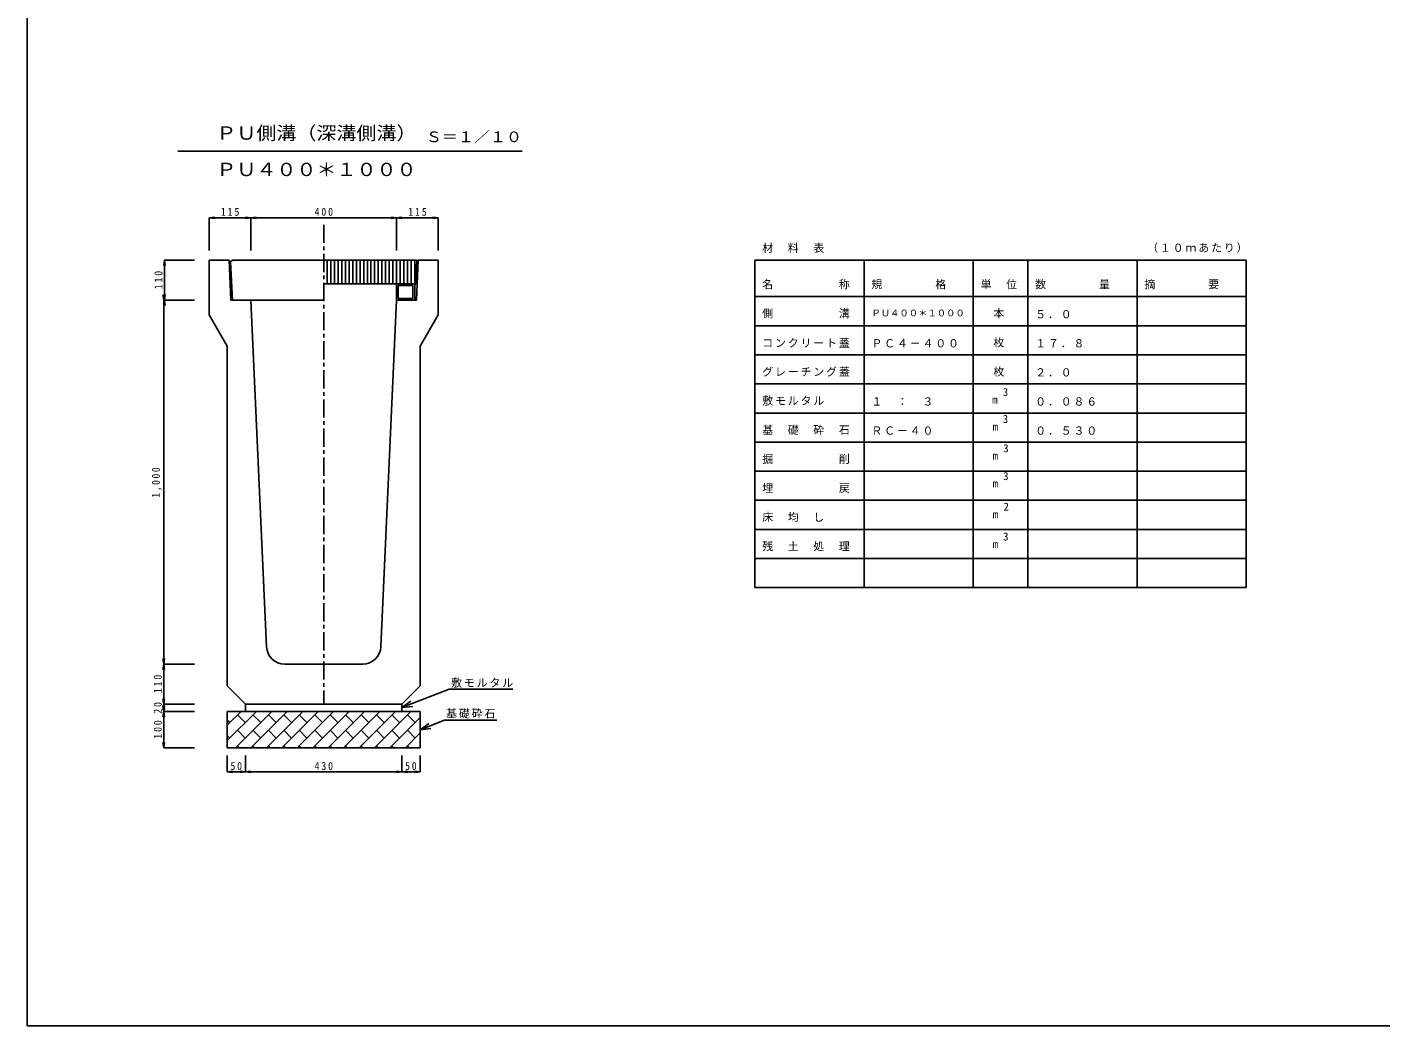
# Model space of a CAD drawing. Units: millimetres, scale not verified. Extents: x -4010 to 3990, y -2662 to 2838.
# Drawn here: x -4010 to -290, y -2662 to 83 of the extents above; entities that cross this region are included whole.
import ezdxf
from ezdxf.enums import TextEntityAlignment as Align

# ---------------------------------------------------------------- set-up
doc = ezdxf.new("R2010")
doc.units = ezdxf.units.MM
doc.header["$LTSCALE"] = 10
doc.linetypes.add('CHAIN1', pattern=[8, 5, -1, 1, -1])
doc.layers.add('0-0', color=7, linetype='Continuous')
doc.styles.add('ＭＳ ゴシック', font='')
doc.styles.get('ＭＳ ゴシック').set_extended_font_data('MS Gothic')

msp = doc.modelspace()

# ---------------------------------------------------------------- linework, layer by layer
at = {"layer": '0-0', "color": 2}
for p, q in [((-4010.17, 2838.48), (-4010.17, -2661.53)), ((-4010.17, -2661.53), (3989.83, -2661.53))]:
    msp.add_line(p, q, dxfattribs=at)
at = {"layer": '0-0'}
for p, q in [((-3596.27, -257.12), (-2650.19, -257.12)), ((-3510.17, -440.44), (-3495.3, -438.48)), ((-3510.17, -440.44), (-3395.17, -440.44)), ((-3510.17, -530.71), (-3510.17, -440.44)), ((-3510.17, -440.44), (-3495.3, -442.4)), ((-3395.17, -440.44), (-3410.04, -438.48)), ((-3395.17, -440.44), (-3410.04, -442.4)), ((-3395.17, -440.44), (-3380.3, -438.48)), ((-3395.17, -530.71), (-3395.17, -440.44)), ((-3395.17, -440.44), (-2995.17, -440.44)), ((-3395.17, -440.44), (-3380.3, -442.4)), ((-2995.17, -440.44), (-3010.04, -438.48)), ((-2995.17, -440.44), (-3010.04, -442.4)), ((-2995.17, -440.44), (-2980.3, -438.48)), ((-2995.17, -530.71), (-2995.17, -440.44)), ((-2995.17, -440.44), (-2880.17, -440.44)), ((-2995.17, -440.44), (-2980.3, -442.4)), ((-2880.17, -440.44), (-2895.04, -438.48)), ((-2880.17, -440.44), (-2895.04, -442.4)), ((-2880.17, -530.71), (-2880.17, -440.44)), ((-3632.8, -557.12), (-3634.76, -571.99)), ((-3632.8, -557.12), (-3632.8, -667.12)), ((-3550.42, -557.12), (-3632.8, -557.12)), ((-3632.8, -557.12), (-3630.84, -571.99)), ((-3455.17, -557.12), (-3510.17, -557.12)), ((-3446.17, -557.12), (-3450.95, -562.12)), ((-3185.17, -557.12), (-3185.17, -622.12)), ((-3175.17, -557.12), (-3175.17, -622.12)), ((-3165.17, -557.12), (-3165.17, -622.12)), ((-3155.17, -557.12), (-3155.17, -622.12)), ((-3145.17, -557.12), (-3145.17, -622.12)), ((-3135.17, -557.12), (-3135.17, -622.12)), ((-3125.17, -557.12), (-3125.17, -622.12)), ((-3115.17, -557.12), (-3115.17, -622.12)), ((-3105.17, -557.12), (-3105.17, -622.12)), ((-3095.17, -557.12), (-3095.17, -622.12)), ((-3085.17, -557.12), (-3085.17, -622.12)), ((-3075.17, -557.12), (-3075.17, -622.12)), ((-3065.17, -557.12), (-3065.17, -622.12)), ((-3055.17, -557.12), (-3055.17, -622.12)), ((-3045.17, -557.12), (-3045.17, -622.12)), ((-3035.17, -557.12), (-3035.17, -622.12)), ((-3025.17, -557.12), (-3025.17, -622.12)), ((-3015.17, -557.12), (-3015.17, -622.12)), ((-3005.17, -557.12), (-3005.17, -622.12)), ((-2995.17, -557.12), (-2995.17, -622.12)), ((-2985.17, -557.12), (-2985.17, -622.12)), ((-2975.17, -557.12), (-2975.17, -622.12)), ((-2965.17, -557.12), (-2965.17, -622.12)), ((-2955.17, -557.12), (-2955.17, -622.12)), ((-2945.17, -557.12), (-2945.17, -622.12)), ((-2935.17, -557.12), (-2880.17, -557.12)), ((-2880.17, -557.12), (-2880.17, -707.12)), ((-2010.17, -557.12), (-660.17, -557.12)), ((-2010.17, -557.12), (-2010.17, -1457.12)), ((-1710.17, -557.12), (-1710.17, -1457.12)), ((-1410.17, -557.12), (-1410.17, -1457.12)), ((-1260.17, -557.12), (-1260.17, -1457.12)), ((-960.17, -557.12), (-960.17, -1457.12)), ((-660.17, -557.12), (-660.17, -1457.12)), ((-3446.17, -667.12), (-3450.95, -562.12)), ((-3195.17, -622.12), (-2942.13, -622.12)), ((-2995.17, -667.12), (-2995.17, -622.12)), ((-2990.17, -627.12), (-2950.17, -627.12)), ((-2990.17, -662.12), (-2990.17, -627.12)), ((-2950.17, -662.12), (-2950.17, -627.12)), ((-2945.17, -667.12), (-2945.17, -622.12)), ((-3634.76, -667.12), (-3636.71, -652.25)), ((-3632.8, -667.12), (-3634.76, -652.25)), ((-3632.8, -667.12), (-3634.76, -652.25)), ((-3634.76, -667.12), (-3632.8, -652.25)), ((-3632.8, -667.12), (-3634.76, -681.99)), ((-3634.76, -667.12), (-3634.76, -1667.12)), ((-3550.42, -667.12), (-3634.76, -667.12)), ((-3632.8, -667.12), (-3630.84, -652.25)), ((-3632.8, -667.12), (-3630.84, -652.25)), ((-3632.8, -667.12), (-3630.84, -681.99)), ((-3195.17, -667.12), (-3446.17, -667.12)), ((-3395.17, -667.12), (-3352.32, -1619.37)), ((-3038.02, -1619.37), (-2995.17, -667.12)), ((-2950.17, -662.12), (-2990.17, -662.12)), ((-2010.17, -657.12), (-660.17, -657.12)), ((-2880.17, -707.12), (-2930.17, -793.72)), ((-2010.17, -737.12), (-660.17, -737.12)), ((-3460.17, -793.72), (-3460.17, -1727.12)), ((-2930.17, -793.72), (-2930.17, -1727.12)), ((-2010.17, -817.12), (-660.17, -817.12)), ((-2010.17, -897.12), (-660.17, -897.12)), ((-2010.17, -977.12), (-660.17, -977.12)), ((-2010.17, -1057.12), (-660.17, -1057.12)), ((-2010.17, -1137.12), (-660.17, -1137.12)), ((-2010.17, -1217.12), (-660.17, -1217.12)), ((-2010.17, -1297.12), (-660.17, -1297.12)), ((-2010.17, -1377.12), (-660.17, -1377.12)), ((-2010.17, -1457.12), (-660.17, -1457.12)), ((-1915.17, -1457.12), (-905.17, -1457.12)), ((-3634.76, -1667.12), (-3636.71, -1652.25)), ((-3634.76, -1667.12), (-3636.71, -1681.99)), ((-3634.76, -1667.12), (-3632.8, -1652.25)), ((-3550.42, -1667.12), (-3634.76, -1667.12)), ((-3634.76, -1667.12), (-3632.8, -1681.99)), ((-3634.76, -1667.12), (-3634.76, -1777.12)), ((-3087.97, -1667.12), (-3302.37, -1667.12)), ((-3460.17, -1727.12), (-3410.17, -1777.12)), ((-2930.17, -1727.12), (-2980.17, -1777.12)), ((-2980.17, -1786.79), (-2850.27, -1735.87)), ((-2850.27, -1735.87), (-2675.09, -1735.87)), ((-3634.76, -1777.12), (-3636.71, -1762.25)), ((-3634.76, -1777.12), (-3636.71, -1791.99)), ((-3634.76, -1797.12), (-3636.71, -1782.25)), ((-3634.76, -1777.12), (-3632.8, -1762.25)), ((-3550.42, -1777.12), (-3634.76, -1777.12)), ((-3634.76, -1777.12), (-3632.8, -1791.99)), ((-3634.76, -1777.12), (-3634.76, -1797.12)), ((-3634.76, -1797.12), (-3632.8, -1782.25)), ((-2980.17, -1777.12), (-3410.17, -1777.12)), ((-3410.17, -1777.12), (-3410.17, -1797.12)), ((-2980.17, -1786.79), (-2956.03, -1768.98)), ((-2980.17, -1777.12), (-2980.17, -1797.12)), ((-2980.17, -1786.79), (-2950.36, -1783.44)), ((-3634.76, -1797.12), (-3636.71, -1811.99)), ((-3550.42, -1797.12), (-3634.76, -1797.12)), ((-3634.76, -1797.12), (-3632.8, -1811.99)), ((-3634.76, -1797.12), (-3634.76, -1897.12)), ((-3460.17, -1797.12), (-3460.17, -1897.12)), ((-2930.17, -1797.12), (-3460.17, -1797.12)), ((-3460.17, -1877.38), (-3379.91, -1797.12)), ((-3460.17, -1834.96), (-3422.34, -1797.12)), ((-3453.17, -1827.95), (-3460.17, -1820.95)), ((-3437.48, -1897.12), (-3337.48, -1797.12)), ((-3410.74, -1827.95), (-3431.96, -1806.74)), ((-3395.06, -1897.12), (-3295.06, -1797.12)), ((-3368.32, -1827.95), (-3389.53, -1806.74)), ((-3352.63, -1897.12), (-3252.63, -1797.12)), ((-3325.89, -1827.95), (-3347.1, -1806.74)), ((-3310.2, -1897.12), (-3210.2, -1797.12)), ((-3283.46, -1827.95), (-3304.68, -1806.74)), ((-3267.78, -1897.12), (-3167.78, -1797.12)), ((-3241.04, -1827.95), (-3262.25, -1806.74)), ((-3225.35, -1897.12), (-3125.35, -1797.12)), ((-3198.61, -1827.95), (-3219.82, -1806.74)), ((-3182.93, -1897.12), (-3082.93, -1797.12)), ((-3156.19, -1827.95), (-3177.4, -1806.74)), ((-3140.5, -1897.12), (-3040.5, -1797.12)), ((-3113.76, -1827.95), (-3134.97, -1806.74)), ((-3098.07, -1897.12), (-2998.07, -1797.12)), ((-3071.33, -1827.95), (-3092.55, -1806.74)), ((-3055.65, -1897.12), (-2955.65, -1797.12)), ((-3028.91, -1827.95), (-3050.12, -1806.74)), ((-3013.22, -1897.12), (-2930.17, -1814.07)), ((-2986.48, -1827.95), (-3007.69, -1806.74)), ((-2944.05, -1827.95), (-2965.27, -1806.74)), ((-2930.17, -1797.12), (-2930.17, -1897.12)), ((-2930.17, -1847.76), (-2862.86, -1821.46)), ((-2862.86, -1821.46), (-2719.83, -1821.46)), ((-3410.74, -1870.38), (-3431.96, -1849.16)), ((-3368.32, -1870.38), (-3389.53, -1849.17)), ((-3325.89, -1870.38), (-3347.1, -1849.17)), ((-3283.46, -1870.38), (-3304.68, -1849.17)), ((-3241.04, -1870.38), (-3262.25, -1849.17)), ((-3198.61, -1870.38), (-3219.82, -1849.17)), ((-3156.18, -1870.38), (-3177.4, -1849.17)), ((-3113.76, -1870.38), (-3134.97, -1849.17)), ((-3071.33, -1870.38), (-3092.54, -1849.17)), ((-3028.91, -1870.38), (-3050.12, -1849.17)), ((-2986.48, -1870.38), (-3007.69, -1849.17)), ((-2970.79, -1897.12), (-2930.17, -1856.5)), ((-2944.05, -1870.38), (-2965.27, -1849.17)), ((-2930.17, -1847.76), (-2906.01, -1829.98)), ((-2930.17, -1847.76), (-2900.36, -1844.44)), ((-3634.76, -1897.12), (-3636.71, -1882.25)), ((-3634.76, -1897.12), (-3632.8, -1882.25)), ((-3550.42, -1897.12), (-3634.76, -1897.12)), ((-3453.17, -1870.38), (-3460.17, -1863.37)), ((-2930.17, -1897.12), (-3460.17, -1897.12)), ((-3426.43, -1897.12), (-3431.96, -1891.59)), ((-3384, -1897.12), (-3389.53, -1891.59)), ((-3341.58, -1897.12), (-3347.1, -1891.59)), ((-3299.15, -1897.12), (-3304.68, -1891.59)), ((-3256.72, -1897.12), (-3262.25, -1891.59)), ((-3214.3, -1897.12), (-3219.82, -1891.59)), ((-3171.87, -1897.12), (-3177.4, -1891.59)), ((-3129.44, -1897.12), (-3134.97, -1891.59)), ((-3087.02, -1897.12), (-3092.55, -1891.59)), ((-3044.59, -1897.12), (-3050.12, -1891.59)), ((-3002.17, -1897.12), (-3007.69, -1891.59)), ((-2959.74, -1897.12), (-2965.27, -1891.59)), ((-3460.17, -1918.29), (-3460.17, -1963.48)), ((-3410.17, -1918.29), (-3410.17, -1963.48)), ((-2980.17, -1918.29), (-2980.17, -1963.48)), ((-2930.17, -1918.29), (-2930.17, -1963.48)), ((-3460.17, -1963.48), (-3445.3, -1961.52)), ((-3460.17, -1963.48), (-3410.17, -1963.48)), ((-3460.17, -1963.48), (-3445.3, -1965.43)), ((-3410.17, -1963.48), (-3425.04, -1961.52)), ((-3410.17, -1963.48), (-3425.04, -1965.43)), ((-3410.17, -1963.48), (-3395.3, -1961.52)), ((-3410.17, -1963.48), (-2980.17, -1963.48)), ((-3410.17, -1963.48), (-3395.3, -1965.43)), ((-2980.17, -1963.48), (-2995.04, -1961.52)), ((-2980.17, -1963.48), (-2995.04, -1965.43)), ((-2980.17, -1963.48), (-2965.3, -1961.52)), ((-2980.17, -1963.48), (-2930.17, -1963.48)), ((-2980.17, -1963.48), (-2965.3, -1965.43)), ((-2930.17, -1963.48), (-2945.04, -1961.52)), ((-2930.17, -1963.48), (-2945.04, -1965.43))]:
    msp.add_line(p, q, dxfattribs=at)
at = {"layer": '0-0', "linetype": 'CHAIN1'}
msp.add_line((-3195.17, -459.65), (-3195.17, -1777.12), dxfattribs=at)
at = {"layer": '0-0'}
for points in [[(-3510.17, -557.12), (-3510.17, -707.12), (-3460.17, -793.72)], [(-3455.17, -557.12), (-3450.17, -667.12), (-3395.17, -667.12)], [(-3446.17, -557.12), (-2939.17, -557.12), (-2942.13, -622.12)], [(-2935.17, -557.12), (-2940.17, -667.12), (-2995.17, -667.12)]]:
    msp.add_lwpolyline(points, dxfattribs=at)
for centre, start, end in [((-3302.37, -1617.12), 182.57654, 270), ((-3087.97, -1617.12), 270, 357.42346)]:
    msp.add_arc(centre, 50, start, end, dxfattribs=at)

# ---------------------------------------------------------------- texts
at = {"layer": '0-0', "color": 3, "style": 'ＭＳ ゴシック', "width": 1.1}
for s, p in [('ＰＵ側溝（深溝側溝）', (-3490.17, -237.12)), ('ＰＵ４００＊１０００', (-3490.17, -337.12))]:
    msp.add_text(s, height=36.66, dxfattribs=at).set_placement(p, align=Align.BOTTOM_LEFT)
at = {"layer": '0-0', "style": 'ＭＳ ゴシック', "width": 1.1}
msp.add_text('Ｓ＝１／１０', height=29.33, dxfattribs=at).set_placement((-2914.35, -241.63), align=Align.BOTTOM_LEFT)
at = {"layer": '0-0', "color": 4, "style": 'ＭＳ ゴシック'}
msp.add_text('ＰＵ４００＊１０００', height=18.33, dxfattribs=at).set_placement((-1690.17, -717.12), align=Align.BOTTOM_LEFT)
at = {"layer": '0-0', "style": 'ＭＳ ゴシック'}
for s, p in [('3', (-1329.31, -937.12)), ('m', (-1358.31, -958.12)), ('3', (-1329.31, -1011.12)), ('m', (-1357.31, -1032.12)), ('3', (-1328.01, -1091.62)), ('m', (-1357.31, -1112.12)), ('3', (-1328.31, -1168.02)), ('m', (-1357.31, -1188.12)), ('2', (-1327.31, -1252.12)), ('m', (-1357.21, -1273.12)), ('m', (-1357.01, -1355.12)), ('3', (-1328.31, -1334.12))]:
    msp.add_text(s, height=21.99, dxfattribs=at).set_placement(p, align=Align.BOTTOM_LEFT)
at = {"layer": '0-0', "char_height": 21.99, "attachment_point": 7, "style": 'ＭＳ ゴシック'}
for s, insert in [('\\T1.38;\\W0.9;115', (-3477.67, -435.44)), ('\\T1.38;\\W0.9;400', (-3220.17, -435.44)), ('\\T1.38;\\W0.9;115', (-2962.67, -435.44)), ('\\T1.17;材\u3000料\u3000表', (-1990.17, -537.12)), ('\\T1.17;（１０ｍあたり）', (-932.39, -537.12)), ('\\T1.17;名\u3000\u3000\u3000\u3000\u3000称', (-1990.17, -637.12)), ('\\T1.17;規\u3000\u3000\u3000\u3000格', (-1690.17, -637.12)), ('\\T1.17;単\u3000位', (-1390.17, -637.12)), ('\\T1.17;数\u3000\u3000\u3000\u3000量', (-1240.17, -637.12)), ('\\T1.17;摘\u3000\u3000\u3000\u3000要', (-940.17, -637.12)), ('\\T1.17;側\u3000\u3000\u3000\u3000\u3000溝', (-1990.17, -717.12)), ('\\T1.17;\u3000本', (-1390.17, -717.12)), ('\\T1.17;５．０', (-1240.17, -717.12)), ('\\T1.17;コンクリート蓋', (-1990.17, -797.12)), ('\\T1.17;ＰＣ４－４００', (-1690.17, -797.12)), ('\\T1.17;\u3000枚', (-1390.17, -797.12)), ('\\T1.17;１７．８', (-1240.17, -797.12)), ('\\T1.17;グレーチング蓋', (-1990.17, -877.12)), ('\\T1.17;\u3000枚', (-1390.17, -877.12)), ('\\T1.17;２．０', (-1240.17, -877.12)), ('\\T1.17;敷モルタル', (-1990.17, -957.12)), ('\\T1.17;１\u3000：\u3000３', (-1690.17, -957.12)), ('\\T1.17;０．０８６', (-1240.17, -957.12)), ('\\T1.17;基\u3000礎\u3000砕\u3000石', (-1990.17, -1037.12)), ('\\T1.17;ＲＣ－４０', (-1690.17, -1037.12)), ('\\T1.17;０．５３０', (-1240.17, -1037.12)), ('\\T1.17;掘\u3000\u3000\u3000\u3000\u3000削', (-1990.17, -1117.12)), ('\\T1.17;埋\u3000\u3000\u3000\u3000\u3000戻', (-1990.17, -1197.12)), ('\\T1.17;床\u3000均\u3000し', (-1990.17, -1277.12)), ('\\T1.17;残\u3000土\u3000処\u3000理', (-1990.17, -1357.12)), ('\\T1.17;敷モルタル', (-2845.04, -1732.31)), ('\\T1.17;基礎砕石', (-2858.69, -1816.5)), ('\\T1.36;\\W0.9;50', (-3451.42, -1958.48)), ('\\T1.38;\\W0.9;430', (-3220.17, -1958.48)), ('\\T1.36;\\W0.9;50', (-2971.42, -1958.48))]:
    msp.add_mtext(s, dxfattribs=dict(at, insert=insert))
at = {"layer": '0-0', "char_height": 21.99, "attachment_point": 7, "rotation": 90, "style": 'ＭＳ ゴシック'}
for s, insert in [('\\T1.38;\\W0.9;110', (-3637.8, -637.12)), ('\\T1.38;\\W0.85;1,000', (-3639.76, -1209.62)), ('\\T1.38;\\W0.9;110', (-3639.76, -1747.12)), ('\\T1.36;\\W0.9;20', (-3639.76, -1803.37)), ('\\T1.38;\\W0.9;100', (-3639.76, -1872.12))]:
    msp.add_mtext(s, dxfattribs=dict(at, insert=insert))

doc.saveas('drawing.dxf')
